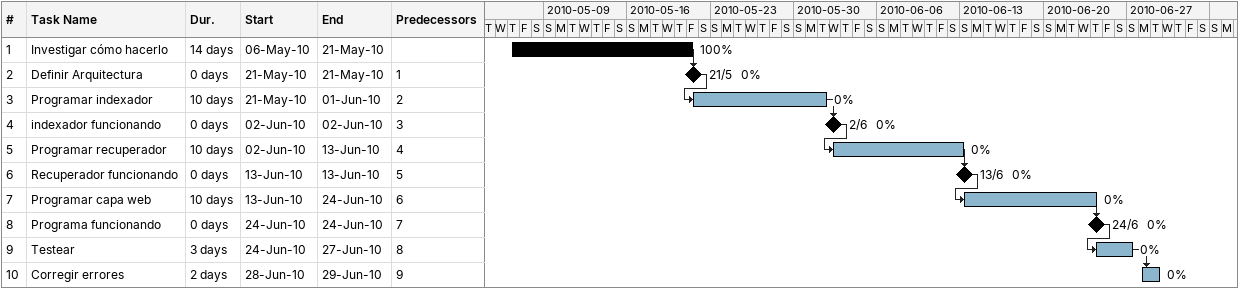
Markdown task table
| ID | Task | Duration | Start | Finish | Predecessors | % complete |
|---|---|---|---|---|---|---|
| 1 | Investigar cómo hacerlo | 14d | 2010-05-06 | 2010-05-21 |  | 100 |
| 2 | Definir Arquitectura | 0d | 2010-05-21 | 2010-05-21 | 1 | 0 |
| 3 | Programar indexador | 10d | 2010-05-21 | 2010-06-01 | 2 | 0 |
| 4 | indexador funcionando | 0d | 2010-06-02 | 2010-06-02 | 3 | 0 |
| 5 | Programar recuperador | 10d | 2010-06-02 | 2010-06-13 | 4 | 0 |
| 6 | Recuperador funcionando | 0d | 2010-06-13 | 2010-06-13 | 5 | 0 |
| 7 | Programar capa web | 10d | 2010-06-13 | 2010-06-24 | 6 | 0 |
| 8 | Programa funcionando | 0d | 2010-06-24 | 2010-06-24 | 7 | 0 |
| 9 | Testear | 3d | 2010-06-24 | 2010-06-27 | 8 | 0 |
| 10 | Corregir errores | 2d | 2010-06-28 | 2010-06-29 | 9 | 0 |
